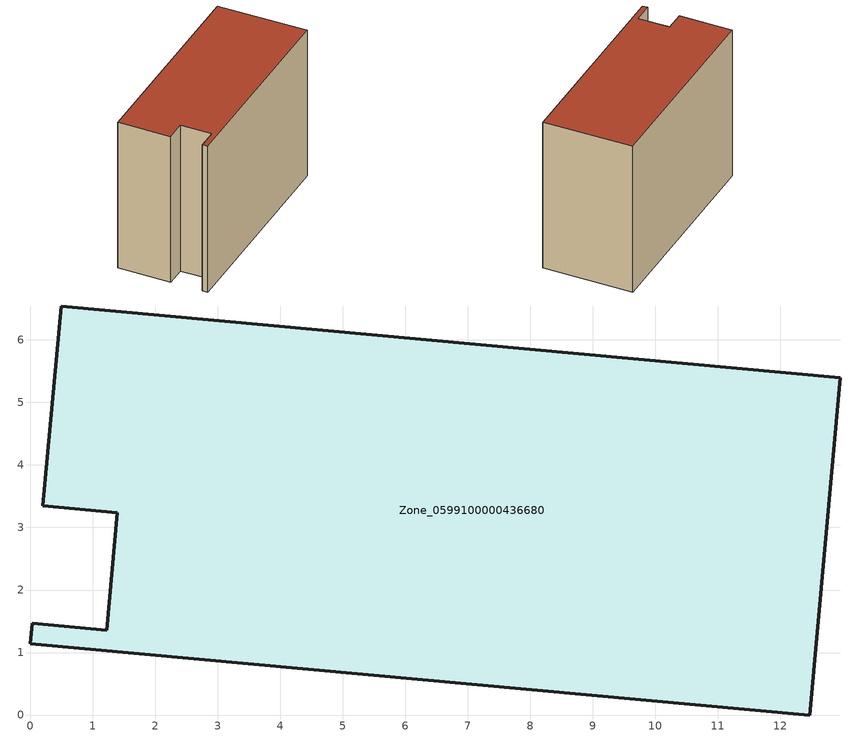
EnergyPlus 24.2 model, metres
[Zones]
Zone_0599100000436680
 floor ground (C_G): 12.47,0 0,1.14 0.03,1.47 1.23,1.36 1.39,3.24 0.2,3.35 0.49,6.54 12.96,5.39 z0
 wall outside (C_F): 1.39,3.24 1.23,1.36 0.03,1.47 0,1.14 12.47,0 12.96,5.39 0.49,6.54 0.2,3.35 1.39,3.24 z0:9.56
 roof outside (C_R): 0,1.14 12.47,0 12.96,5.39 0.49,6.54 0.2,3.35 1.39,3.24 1.23,1.36 0.03,1.47 z9.56
[BUILDING]
Pand.0599100000436680: North Axis=0; Terrain=City; Loads Convergence Tolerance Value=0.04; Temperature Convergence Tolerance Value=0.4; Solar Distribution=FullExterior; Maximum Number of Warmup Days=25; Minimum Number of Warmup Days=1
[Site:Location]
Rotterdam.The.Hague.AP_ZH_NLD Design_Conditions: Latitude=51.96; Longitude=4.45; Time Zone=1; Elevation=-4.5
[SITE:GROUNDTEMPERATURE:BUILDINGSURFACE]
18, 18, 18, 18, 18, 18, 18, 18, 18, 18, 18, 18
[MATERIAL] Thermal Absorptance=0.9; Solar Absorptance=0.7; Visible Absorptance=0.7
Name | Roughness | Thickness | Conductivity | Density | Specific Heat
G.TI.2006-2014 | MediumSmooth | 0.15 | 0.06 | 540 | 1210
F.TI.2006-2014 | Rough | 0.3 | 0.12 | 1920 | 840
R.TI.2006-2014 | MediumRough | 0.2 | 0.08 | 1500 | 1000
[CONSTRUCTION]
C_G: G.TI.2006-2014
C_F: F.TI.2006-2014
C_R: R.TI.2006-2014
[ZONE]
Zone_0599100000436680: Type=1; Multiplier=1; Ceiling Height=Autocalculate; Volume=Autocalculate; Floor Area=autocalculate; Part of Total Floor Area=Yes
[ZONEINFILTRATION:DESIGNFLOWRATE]
Infil_Zone_0599100000436680: Zone or ZoneList or Space or SpaceList=Zone_0599100000436680; Schedule=AlwaysOn; Design Flow Rate Calculation Method=Flow/Area; Flow Rate per Floor Area=0.0015; Constant Term Coefficient=1; Temperature Term Coefficient=0; Velocity Term Coefficient=0; Velocity Squared Term Coefficient=0
[HVACTEMPLATE:ZONE:IDEALLOADSAIRSYSTEM]
Zone_0599100000436680: Maximum Heating Supply Air Temperature=50; Minimum Cooling Supply Air Temperature=13; Maximum Heating Supply Air Humidity Ratio=0.0156; Minimum Cooling Supply Air Humidity Ratio=0.0077; Heating Limit=NoLimit; Cooling Limit=NoLimit; Dehumidification Control Type=ConstantSensibleHeatRatio; Cooling Sensible Heat Ratio=0.7; Dehumidification Setpoint=60; Humidification Control Type=None; Humidification Setpoint=30; Outdoor Air Method=None; Outdoor Air Flow Rate per Person=0.00944; Outdoor Air Flow Rate per Zone Floor Area=0; Outdoor Air Flow Rate per Zone=0; Demand Controlled Ventilation Type=None; Outdoor Air Economizer Type=NoEconomizer; Heat Recovery Type=None; Sensible Heat Recovery Effectiveness=0.7; Latent Heat Recovery Effectiveness=0.65
[ZONECONTROL:THERMOSTAT]
ThermostatControl_Zone_0599100000436680: Zone or ZoneList=Zone_0599100000436680; Control Type Schedule=DualSetpointControlType; Control 1=Thermostat_Zone_0599100000436680; Temperature Difference Between Cutout And Setpoint=0
[THERMOSTATSETPOINT:DUALSETPOINT]
Thermostat_Zone_0599100000436680: Heating Setpoint Temperature Schedule=HeatingSetpoint_Zone_0599100000436680; Cooling Setpoint Temperature Schedule=CoolingSetpoint_Zone_0599100000436680
[SCHEDULE:COMPACT]
HeatingSetpoint_Zone_0599100000436680: Through: 12/31, For: AllDays, Until: 24:00, 21
CoolingSetpoint_Zone_0599100000436680: Through: 12/31, For: AllDays, Until: 24:00, 24
DualSetpointControlType: Through: 12/31, For: AllDays, Until: 24:00, 4
AlwaysOn: Through: 12/31, For: AllDays, Until: 24:00, 1
